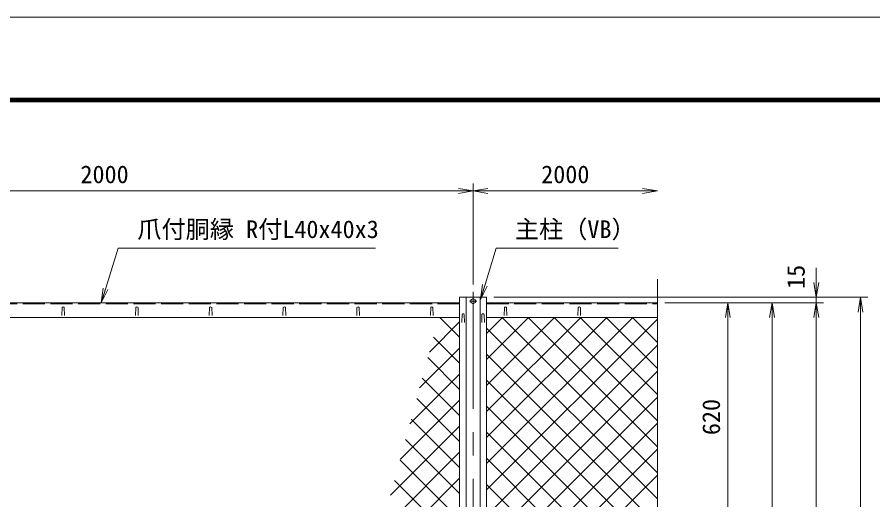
# Model space of a CAD drawing. Units: millimetres, scale not verified. Extents: x -4200 to 4200, y -2970 to 2970.
# Drawn here: x -2622 to -300, y 1659 to 2970 of the extents above; entities that cross this region are included whole.
import ezdxf
from ezdxf.enums import TextEntityAlignment as Align

# ---------------------------------------------------------------- set-up
doc = ezdxf.new("R2010")
doc.units = ezdxf.units.MM
doc.header["$LTSCALE"] = 10
doc.linetypes.add('DASHED', pattern=[7.5, 6, -1.5])
doc.linetypes.add('USER1', pattern=[50.8, 31.75, -6.35, 6.35, -6.35])
for name, color, linetype, lineweight in [('0-0_D-STR1', 1, 'Continuous', 18), ('0-1_D-BMK', 2, 'USER1', 13), ('0-2_D-STR-DIM', 7, 'Continuous', 13), ('0-3_D-STR3', 3, 'Continuous', 13), ('0-6_D-STR-TXT', 7, 'Continuous', 13), ('0-7_0', 7, 'Continuous', 18), ('0-9_D-STR2', 7, 'Continuous', 13), ('0-B_D-TTL', 7, 'Continuous', 18)]:
    doc.layers.add(name, color=color, linetype=linetype, lineweight=lineweight)
doc.styles.add('ＭＳ ゴシック', font='')
doc.styles.get('ＭＳ ゴシック').set_extended_font_data('MS Gothic')

# ---------------------------------------------------------------- blocks, each defined once
blk = doc.blocks.new('_Open')
at = {"layer": '0-7_0'}
blk.add_line((-10, 1.667), (0, 0), dxfattribs=at)
blk.add_lwpolyline([(-10, -1.667), (0, 0), (-10, 0)], dxfattribs=at)

msp = doc.modelspace()

# ---------------------------------------------------------------- linework, layer by layer
at = {"layer": '0-0_D-STR1'}
for p, q in [((-1403.97, -611.02), (-1403.97, 2208.98)), ((-1365.97, -611.02), (-1365.97, 2208.98)), ((-1348.47, -611.02), (-1348.47, 2208.98)), ((-1421.47, 2193.98), (-3352.47, 2193.98)), ((-1348.47, 2193.98), (-884.97, 2193.98)), ((-2499.97, 2180.85), (-2500.72, 2159.35)), ((-2493.97, 2180.85), (-2493.22, 2159.35)), ((-2299.97, 2180.85), (-2300.72, 2159.35)), ((-2293.97, 2180.85), (-2293.22, 2159.35)), ((-2099.97, 2180.85), (-2100.72, 2159.35)), ((-2093.97, 2180.85), (-2093.22, 2159.35)), ((-1899.97, 2180.85), (-1900.72, 2159.35)), ((-1893.97, 2180.85), (-1893.22, 2159.35)), ((-1699.97, 2180.85), (-1700.72, 2159.35)), ((-1693.97, 2180.85), (-1693.22, 2159.35)), ((-1499.97, 2180.85), (-1500.72, 2159.35)), ((-1493.97, 2180.85), (-1493.22, 2159.35)), ((-1414.97, 2162.36), (-1415.72, 2140.86)), ((-1408.97, 2162.36), (-1408.22, 2140.86)), ((-1360.97, 2162.36), (-1361.72, 2140.86)), ((-1354.97, 2162.36), (-1354.22, 2140.86)), ((-1299.97, 2180.85), (-1300.72, 2159.35)), ((-1293.97, 2180.85), (-1293.22, 2159.35)), ((-1099.97, 2180.85), (-1100.72, 2159.35)), ((-1093.97, 2180.85), (-1093.22, 2159.35)), ((-3352.47, 2153.98), (-1421.47, 2153.98)), ((-884.97, 2153.98), (-1348.47, 2153.98))]:
    msp.add_line(p, q, dxfattribs=at)
at = {"layer": '0-0_D-STR1', "linetype": 'DASHED'}
for p, q in [((-1421.47, 2190.98), (-3352.47, 2190.98)), ((-1348.47, 2190.98), (-884.97, 2190.98))]:
    msp.add_line(p, q, dxfattribs=at)
at = {"layer": '0-0_D-STR1'}
msp.add_lwpolyline([(-1421.47, -611.02), (-1421.47, 2208.98), (-1348.47, 2208.98)], dxfattribs=at)
for centre in [(-2496.97, 2179.6), (-2296.97, 2179.6), (-2096.97, 2179.6), (-1896.97, 2179.6), (-1696.97, 2179.6), (-1496.97, 2179.6), (-1296.97, 2179.6), (-1096.97, 2179.6), (-1411.97, 2161.11), (-1357.97, 2161.11)]:
    msp.add_arc(centre, 3.25, 22.61986, 157.38014, dxfattribs=at)
at = {"layer": '0-1_D-BMK'}
for p, q in [((-1384.97, 2223.98), (-1384.97, -626.02)), ((-1374.97, 2198.48), (-1394.97, 2198.48))]:
    msp.add_line(p, q, dxfattribs=at)
at = {"layer": '0-2_D-STR-DIM'}
for p, q in [((-1384.97, 2243.98), (-1384.97, 2517.76)), ((-1384.97, 2243.98), (-1384.97, 2517.76)), ((-3384.97, 2497.76), (-1384.97, 2497.76)), ((-1384.97, 2497.76), (-884.97, 2497.76)), ((-453.93, 2248.98), (-453.93, 2288.98)), ((-884.97, 2258.43), (-884.97, 1004.63)), ((-1328.47, 2208.98), (-433.93, 2208.98)), ((-1328.47, 2208.98), (-313.93, 2208.98)), ((-453.93, 2193.98), (-453.93, 2208.98)), ((-333.93, -611.02), (-333.93, 2208.98)), ((-864.97, 2193.98), (-673.93, 2193.98)), ((-864.97, 2193.98), (-553.93, 2193.98)), ((-864.97, 2193.98), (-433.93, 2193.98)), ((-864.97, 2193.98), (-433.93, 2193.98)), ((-693.93, 1573.98), (-693.93, 2193.98)), ((-573.93, 2193.98), (-573.93, -276.02)), ((-453.93, 2193.98), (-453.93, -306.02)), ((-453.93, 2153.98), (-453.93, 2113.98))]:
    msp.add_line(p, q, dxfattribs=at)
at = {"layer": '0-3_D-STR3'}
for p, q in [((-1384.97, 2205.99), (-1391.47, 2202.23)), ((-1378.47, 2202.23), (-1384.97, 2205.99)), ((-1391.47, 2202.23), (-1391.47, 2194.73)), ((-1391.47, 2194.73), (-1384.97, 2190.97)), ((-1384.97, 2190.97), (-1378.47, 2194.73)), ((-1378.47, 2194.73), (-1378.47, 2202.23))]:
    msp.add_line(p, q, dxfattribs=at)
msp.add_circle((-1384.97, 2198.48), 6.25, dxfattribs=at)
at = {"layer": '0-6_D-STR-TXT'}
for points in [[(-1650.07, 2342.85), (-2347.95, 2342.85), (-2393.31, 2195.89)], [(-991.26, 2342.86), (-1322.64, 2342.86), (-1364.33, 2205.2)]]:
    msp.add_lwpolyline(points, dxfattribs=at)
at = {"layer": '0-9_D-STR2'}
for p, q in [((-1503.71, 2059.75), (-1421.47, 2141.98)), ((-1421.47, 2100.36), (-1475.09, 2153.98)), ((-1348.47, 2110.75), (-1305.25, 2153.98)), ((-1348.47, 2040.04), (-1234.54, 2153.98)), ((-1348.47, 1969.33), (-1163.82, 2153.98)), ((-1348.47, 1898.62), (-1093.11, 2153.98)), ((-1348.47, 1827.91), (-1022.4, 2153.98)), ((-1348.47, 1757.2), (-951.69, 2153.98)), ((-1348.47, 1686.49), (-884.97, 2149.99)), ((-884.97, 1732.48), (-1306.48, 2153.98)), ((-884.97, 1803.19), (-1235.77, 2153.98)), ((-884.97, 1873.9), (-1165.06, 2153.98)), ((-884.97, 1944.61), (-1094.35, 2153.98)), ((-884.97, 2015.32), (-1023.64, 2153.98)), ((-884.97, 2086.03), (-952.93, 2153.98)), ((-884.97, 1661.76), (-1348.47, 2125.26)), ((-1421.47, 2029.65), (-1492.59, 2100.76)), ((-1530, 1962.75), (-1421.47, 2071.27)), ((-1348.47, 1615.78), (-884.97, 2079.28)), ((-1421.47, 1958.94), (-1507.67, 2045.13)), ((-884.97, 1591.05), (-1348.47, 2054.55)), ((-1556.28, 1865.75), (-1421.47, 2000.56)), ((-1326.31, 1567.23), (-884.97, 2008.57)), ((-1421.47, 1888.23), (-1522.74, 1989.5)), ((-931.86, 1567.23), (-1348.47, 1983.84)), ((-1582.57, 1768.75), (-1421.47, 1929.85)), ((-1421.47, 1817.52), (-1537.82, 1933.87)), ((-1255.6, 1567.23), (-884.97, 1937.85)), ((-1002.57, 1567.23), (-1348.47, 1913.13)), ((-1608.86, 1671.75), (-1421.47, 1859.14)), ((-1421.47, 1746.81), (-1552.9, 1878.23)), ((-1184.89, 1567.23), (-884.97, 1867.14)), ((-1073.28, 1567.23), (-1348.47, 1842.42)), ((-1421.47, 1676.1), (-1567.98, 1822.6)), ((-1635.15, 1574.75), (-1421.47, 1788.42)), ((-1114.18, 1567.23), (-884.97, 1796.43)), ((-1421.47, 1605.39), (-1583.06, 1766.97)), ((-1143.99, 1567.23), (-1348.47, 1771.71)), ((-1043.47, 1567.23), (-884.97, 1725.72)), ((-1454.03, 1567.23), (-1598.13, 1711.33)), ((-1571.96, 1567.23), (-1421.47, 1717.71)), ((-1214.7, 1567.23), (-1348.47, 1701))]:
    msp.add_line(p, q, dxfattribs=at)
at = {"layer": '0-B_D-TTL', "color": 2}
msp.add_lwpolyline([(-4200, 2970), (4200, 2970), (4200, -2970), (-4200, -2970)], close=True, dxfattribs=at)
at = {"layer": '0-B_D-TTL'}
for points in [[(-3930, 2750), (3930, 2750), (3930, -2750), (-3930, -2750)], [(-3927.5, 2747.5), (3927.5, 2747.5), (3927.5, -2747.5), (-3927.5, -2747.5)], [(-3925, 2745), (3925, 2745), (3925, -2745), (-3925, -2745)], [(-3922.5, 2742.5), (3922.5, 2742.5), (3922.5, -2742.5), (-3922.5, -2742.5)], [(-3920, 2740), (3920, 2740), (3920, -2740), (-3920, -2740)]]:
    msp.add_lwpolyline(points, close=True, dxfattribs=at)

# ---------------------------------------------------------------- block references
at = {"layer": '0-2_D-STR-DIM', "xscale": 4, "yscale": 4}
for p in [(-1384.97, 2497.76), (-884.97, 2497.76)]:
    msp.add_blockref('_Open', p, dxfattribs=at)
for p, rotation in [((-1384.97, 2497.76), 180), ((-453.93, 2208.98), 270), ((-333.93, 2208.98), 90), ((-693.93, 2193.98), 90), ((-573.93, 2193.98), 90), ((-453.93, 2193.98), 90), ((-453.93, 2193.98), 90)]:
    msp.add_blockref('_Open', p, dxfattribs=dict(at, rotation=rotation))
at = {"layer": '0-6_D-STR-TXT', "xscale": 4, "yscale": 4}
for p, rotation in [((-2393.9, 2193.98), 252.84683), ((-1364.91, 2203.28), 253.14944)]:
    msp.add_blockref('_Open', p, dxfattribs=dict(at, rotation=rotation))

# ---------------------------------------------------------------- texts
at = {"layer": '0-2_D-STR-DIM', "style": 'ＭＳ ゴシック'}
for p in [(-2450.24, 2504.51), (-1200.24, 2504.51)]:
    msp.add_text('2000', height=48.09, dxfattribs=at).set_placement(p, align=Align.BOTTOM_LEFT)
for s, p in [('15', (-470.87, 2231.8)), ('620', (-700.68, 1834.72))]:
    msp.add_text(s, height=48.09, rotation=90, dxfattribs=at).set_placement(p, align=Align.BOTTOM_LEFT)
at = {"layer": '0-6_D-STR-TXT', "style": 'ＭＳ ゴシック'}
for s, p in [('爪付胴縁 R付L40x40x3', (-2296.01, 2355.43)), ('主柱（VB）', (-1271.72, 2355.44))]:
    msp.add_text(s, height=48.09, dxfattribs=at).set_placement(p, align=Align.BOTTOM_LEFT)

doc.saveas('drawing.dxf')
